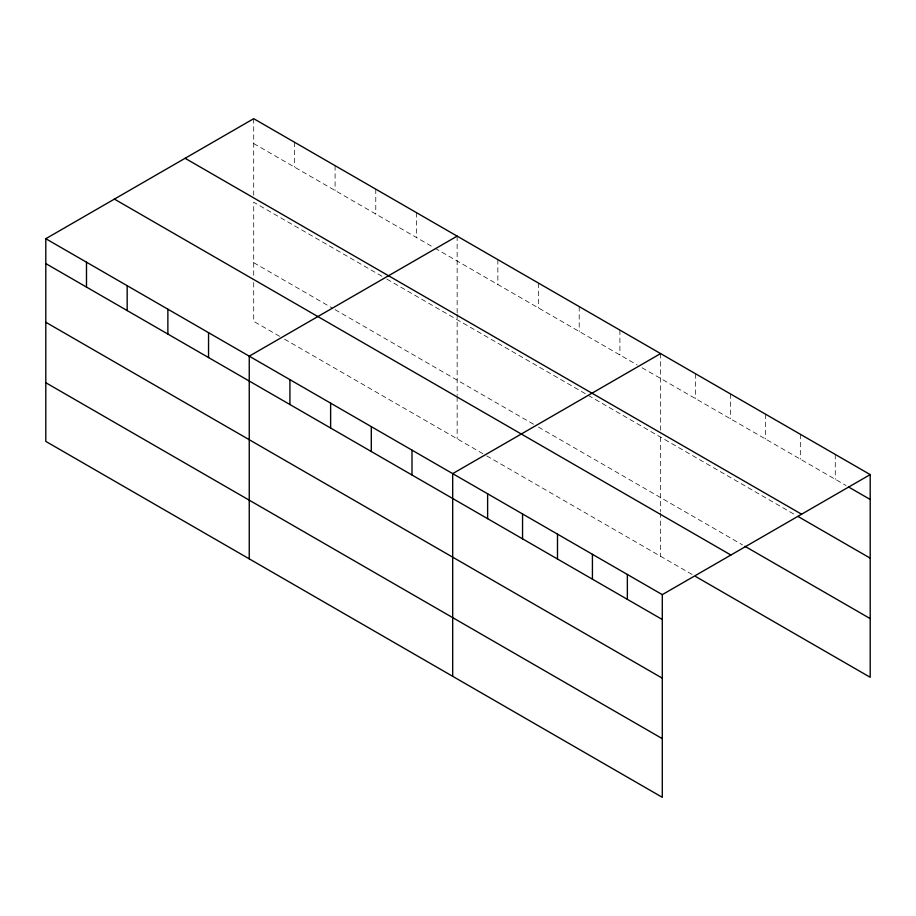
<?xml version="1.0" encoding="UTF-8"?>
<svg xmlns="http://www.w3.org/2000/svg" width="916" height="916" viewBox="0 0 916 916"><rect width="100%" height="100%" fill="white"/><g stroke="black" fill="none" stroke-linecap="round" stroke-linejoin="round"><path stroke-width="0.69" stroke-dasharray="4.58 3.44" d="M253.709 118.679L253.709 195.245M253.709 143.549L433.726 247.48M434.963 248.19L637.17 364.934M642.105 367.785L846.109 485.56M381.938 276.254L253.709 202.23L253.709 276.655M386.873 279.105L795.512 515.032M253.709 262.686L332.623 308.245M335.084 309.665L533.593 424.268M538.528 427.119L742.51 544.883M279.609 336.309L253.709 321.356L253.709 282.243M284.533 339.16L485.514 455.183M486.74 455.905L695.53 576.439M835.266 454.439L835.266 479.308M800.332 434.264L800.332 459.134M765.398 414.101L765.398 438.97M730.464 393.926L730.464 418.795M695.53 373.762L695.53 398.632M660.596 353.587L660.596 430.154M660.596 437.138L660.596 511.563M660.596 512.96L660.596 556.275M619.903 330.092L619.903 354.973M579.221 306.608L579.221 331.478M538.528 283.113L538.528 307.982M497.846 259.629L497.846 284.498M457.153 236.133L457.153 312.7M457.153 314.096L457.153 395.506M457.153 396.903L457.153 438.81M416.471 212.638L416.471 237.519M375.778 189.154L375.778 214.023M335.084 165.659L335.084 190.528M294.402 142.163L294.402 167.044"/><path stroke-width="1.37" d="M45.8 238.71L662.291 594.644L662.291 797.321L45.8 441.397L45.8 238.71L253.709 118.679L870.2 474.603L870.2 677.29L695.53 576.439M457.153 236.133L249.244 356.175L249.244 558.852M660.596 353.587L452.687 473.629L452.687 676.306M662.291 594.644L870.2 474.603M848.514 486.957L870.2 499.472M185.101 158.285L801.592 514.22M797.928 516.418L870.2 558.153M744.914 546.279L870.2 618.609M114.408 199.104L730.899 555.027M45.8 263.59L662.291 619.514M45.8 322.26L662.291 678.183M45.8 382.716L662.291 738.639M627.357 574.469L627.357 599.339M592.423 554.306L592.423 579.175M557.489 534.131L557.489 559M522.555 513.968L522.555 538.837M487.621 493.793L487.621 518.662M411.994 450.134L411.994 475.003M371.301 426.638L371.301 451.519M330.619 403.155L330.619 428.024M289.925 379.659L289.925 404.529M208.55 332.68L208.55 357.549M167.868 309.184L167.868 334.054M127.175 285.7L127.175 310.57M86.493 262.205L86.493 287.074"/></g></svg>
